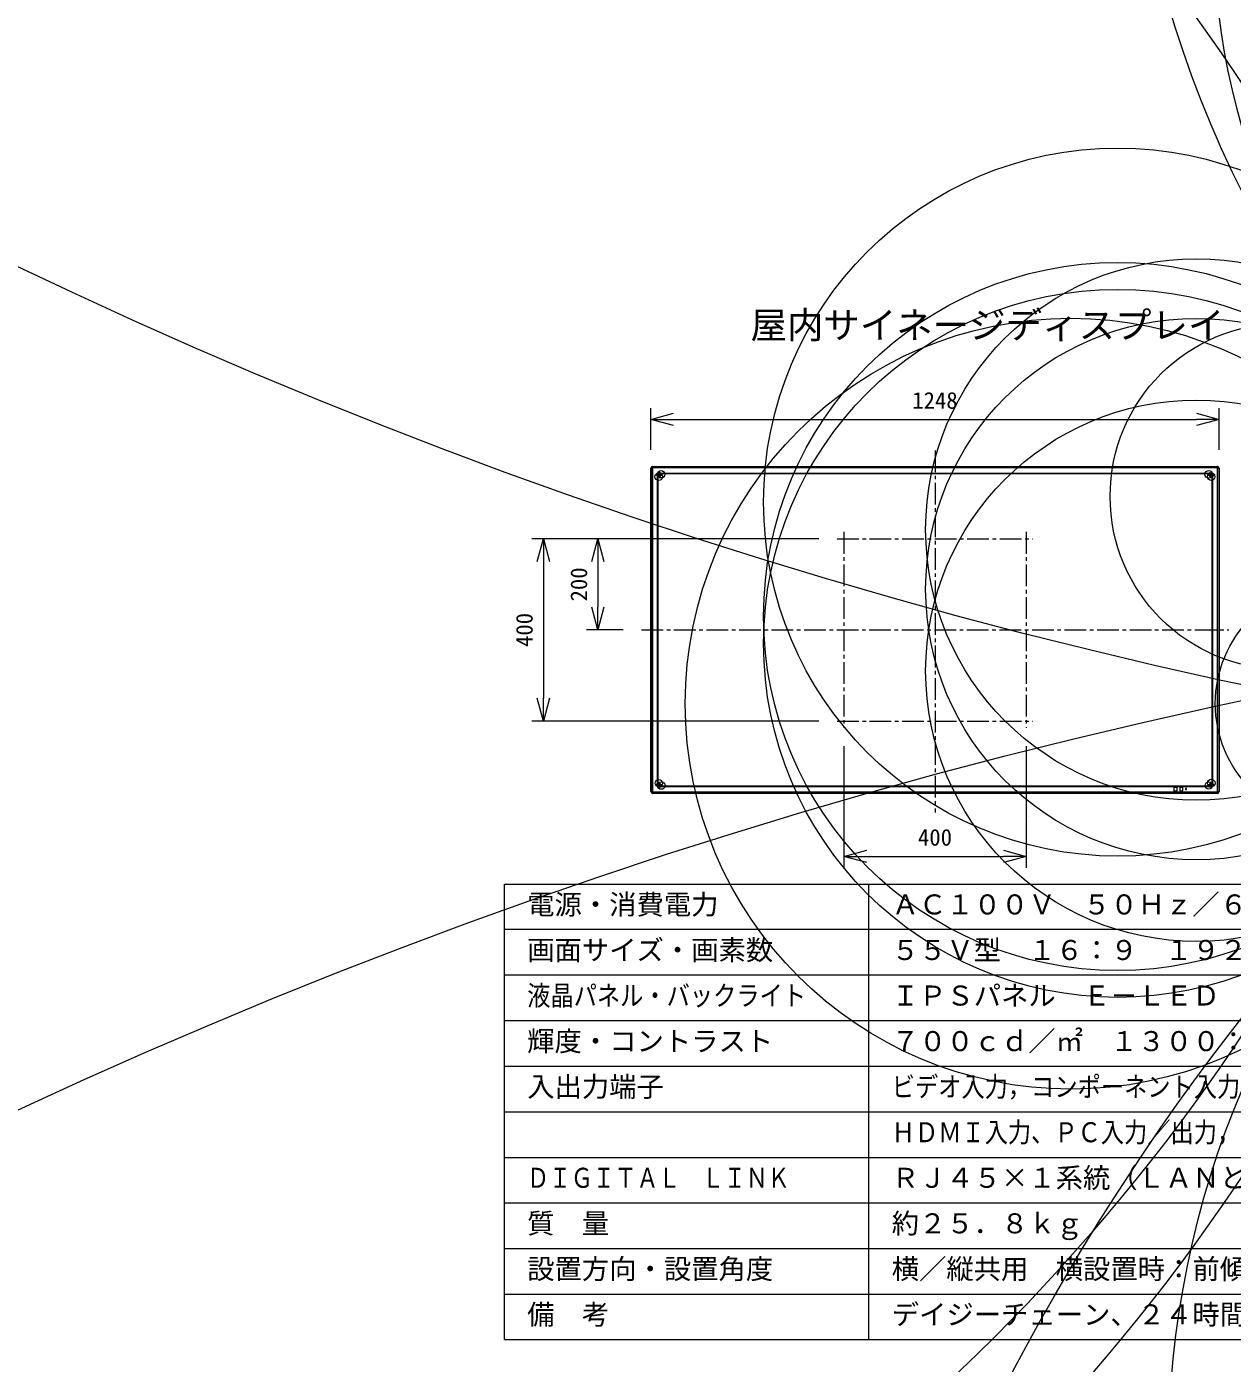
# Model space of a CAD drawing. Units: millimetres, scale not verified. Extents: x -5007 to 777, y -2488 to 2561.
# Drawn here: x -114.9 to 17.4, y -59.1 to 87.6 of the extents above; entities that cross this region are included whole.
import ezdxf
from ezdxf.enums import TextEntityAlignment as Align

# ---------------------------------------------------------------- set-up
doc = ezdxf.new("R2010")
doc.units = ezdxf.units.MM
doc.header["$LTSCALE"] = 0.125
doc.linetypes.add('USER1', pattern=[28.575, 19.05, -3.175, 3.175, -3.175])
for name, color, linetype, lineweight in [('0-0_0', 7, 'Continuous', 18), ('0-3_WAKU', 1, 'Continuous', 18), ('0-5_SUNPO', 7, 'Continuous', 18), ('0-6_GAIKEI', 1, 'Continuous', 18)]:
    doc.layers.add(name, color=color, linetype=linetype, lineweight=lineweight)
doc.layers.add('0-2_MOJI1', color=7, linetype='Continuous')
doc.styles.add('ＭＳ ゴシック', font='')
doc.styles.get('ＭＳ ゴシック').set_extended_font_data('MS Gothic')

# ---------------------------------------------------------------- blocks, each defined once
blk = doc.blocks.new('_Open30')
at = {"layer": '0-0_0'}
blk.add_line((0, 0), (-1, 0), dxfattribs=at)
blk.add_lwpolyline([(-1, 0.26795), (0, 0), (-1, -0.26795)], dxfattribs=at)
blk = doc.blocks.new('D2')
at = {"layer": '0-5_SUNPO'}
for p, q in [((147.071, 354.6354), (147.071, 359.2389)), ((149.571, 357.9889), (206.931, 357.9889)), ((209.431, 354.6354), (209.431, 359.2389))]:
    blk.add_line(p, q, dxfattribs=at)
at = {"layer": '0-5_SUNPO', "xscale": 2.5, "yscale": 2.5, "rotation": 180}
blk.add_blockref('_Open30', (147.071, 357.9889), dxfattribs=at)
at = {"layer": '0-5_SUNPO', "xscale": 2.5, "yscale": 2.5}
blk.add_blockref('_Open30', (209.431, 357.9889), dxfattribs=at)
at = {"layer": '0-5_SUNPO', "style": 'ＭＳ ゴシック'}
blk.add_text('1248', height=1.833, dxfattribs=at).set_placement((175.751, 358.6139), align=Align.BOTTOM_LEFT)
blk = doc.blocks.new('D4')
at = {"layer": '0-5_SUNPO'}
for p, q in [((165.5025, 344.8879), (140.0048, 344.8879)), ((141.2548, 342.3879), (141.2548, 337.3879)), ((144.0339, 334.8879), (140.0048, 334.8879))]:
    blk.add_line(p, q, dxfattribs=at)
at = {"layer": '0-5_SUNPO', "xscale": 2.5, "yscale": 2.5}
for p, rotation in [((141.2548, 344.8879), 90), ((141.2548, 334.8879), 270)]:
    blk.add_blockref('_Open30', p, dxfattribs=dict(at, rotation=rotation))
at = {"layer": '0-5_SUNPO', "style": 'ＭＳ ゴシック'}
blk.add_text('200', height=1.833, rotation=90, dxfattribs=at).set_placement((140.6298, 338.0129), align=Align.BOTTOM_LEFT)
blk = doc.blocks.new('D5')
at = {"layer": '0-5_SUNPO'}
for p, q in [((165.5025, 344.8879), (134.023, 344.8879)), ((135.273, 342.3879), (135.273, 327.3879)), ((165.5025, 324.8879), (134.023, 324.8879))]:
    blk.add_line(p, q, dxfattribs=at)
at = {"layer": '0-5_SUNPO', "xscale": 2.5, "yscale": 2.5}
for p, rotation in [((135.273, 344.8879), 90), ((135.273, 324.8879), 270)]:
    blk.add_blockref('_Open30', p, dxfattribs=dict(at, rotation=rotation))
at = {"layer": '0-5_SUNPO', "style": 'ＭＳ ゴシック'}
blk.add_text('400', height=1.833, rotation=90, dxfattribs=at).set_placement((134.648, 333.0129), align=Align.BOTTOM_LEFT)
blk = doc.blocks.new('D1')
at = {"layer": '0-5_SUNPO'}
for p, q in [((168.2525, 322.1379), (168.2525, 308.7835)), ((188.2525, 322.1379), (188.2525, 308.7835)), ((170.7525, 310.0335), (185.7525, 310.0335))]:
    blk.add_line(p, q, dxfattribs=at)
at = {"layer": '0-5_SUNPO', "xscale": 2.5, "yscale": 2.5, "rotation": 180}
blk.add_blockref('_Open30', (168.2525, 310.0335), dxfattribs=at)
at = {"layer": '0-5_SUNPO', "xscale": 2.5, "yscale": 2.5}
blk.add_blockref('_Open30', (188.2525, 310.0335), dxfattribs=at)
at = {"layer": '0-5_SUNPO', "style": 'ＭＳ ゴシック'}
blk.add_text('400', height=1.833, dxfattribs=at).set_placement((176.3775, 310.6585), align=Align.BOTTOM_LEFT)

msp = doc.modelspace()

# ---------------------------------------------------------------- linework, layer by layer
at = {"layer": '0-3_WAKU', "color": 4}
for p, q in [((-62.4976, -56.4973), (-62.4976, -6.4973)), ((-62.4976, -6.4973), (62.5024, -6.4973)), ((-22.4976, -56.4973), (-22.4976, -6.4973)), ((-62.4976, -56.4973), (62.5024, -56.4973))]:
    msp.add_line(p, q, dxfattribs=at)
at = {"layer": '0-3_WAKU'}
for p, q in [((62.5024, -11.4973), (-62.4976, -11.4973)), ((62.5024, -16.4973), (-62.4976, -16.4973)), ((62.5024, -21.4973), (-62.4976, -21.4973)), ((-62.4976, -26.4973), (62.5024, -26.4973)), ((-62.4976, -31.4973), (62.5024, -31.4973)), ((-62.4976, -36.4973), (62.5024, -36.4973)), ((-62.4976, -41.4973), (62.5024, -41.4973)), ((-62.4976, -46.4973), (62.5024, -46.4973)), ((-62.4976, -51.4973), (62.5024, -51.4973))]:
    msp.add_line(p, q, dxfattribs=at)
at = {"layer": '0-6_GAIKEI', "color": 9, "linetype": 'USER1'}
for p, q in [((-15.2451, 41.0941), (-15.2451, 1.3611)), ((-25.9951, 31.3906), (-4.4951, 31.3906)), ((-25.2451, 32.1406), (-25.2451, 10.6406)), ((-5.2451, 32.1406), (-5.2451, 10.6406)), ((-47.4637, 21.3906), (17.0096, 21.3906)), ((-25.9951, 11.3906), (-4.4951, 11.3906))]:
    msp.add_line(p, q, dxfattribs=at)
at = {"layer": '0-6_GAIKEI', "color": 7}
for p, q in [((-46.4266, 39.1381), (-46.412, 39.1381)), ((-46.4266, 3.6431), (-46.4266, 39.1381)), ((-46.2266, 39.3381), (-46.2266, 39.3235)), ((-46.2266, 39.3381), (15.7334, 39.3381)), ((15.9334, 39.1381), (15.9334, 3.6431)), ((15.7334, 3.4431), (-46.2266, 3.4431)), ((-15.2451, 3.1782), (-15.2451, 3.1307)), ((15.7334, 3.4431), (15.7334, 3.4577)), ((15.9334, 3.6431), (15.9187, 3.6431)), ((-5.0505, 0.9427), (-5.0505, 0.9427)), ((-4.6975, -4.3713), (-4.6975, -4.3713))]:
    msp.add_line(p, q, dxfattribs=at)
at = {"layer": '0-6_GAIKEI'}
for p, q in [((-46.2559, 39.1381), (-46.412, 39.1381)), ((-46.412, 3.6431), (-46.412, 39.1381)), ((-46.2913, 39.1381), (-46.2913, 3.6431)), ((-46.2559, 39.1381), (-46.2559, 3.6431)), ((-46.2266, 39.3235), (15.7334, 39.3235)), ((-46.2266, 39.1674), (-46.2266, 39.3235)), ((15.7334, 39.2027), (-46.2266, 39.2027)), ((15.7334, 39.1674), (-46.2266, 39.1674)), ((-45.6995, 4.2701), (-45.6995, 38.5111)), ((-45.6995, 38.5111), (-45.6496, 38.5111)), ((-45.6496, 38.5111), (-45.6316, 38.4932)), ((-45.6496, 4.2701), (-45.6496, 38.5111)), ((-45.6316, 4.288), (-45.6316, 38.4932)), ((-45.5996, 38.611), (15.1064, 38.611)), ((-45.5996, 38.611), (-45.5996, 38.5611)), ((-45.5996, 38.5611), (15.1064, 38.5611)), ((-45.5996, 38.5611), (-45.5817, 38.5431)), ((-45.5817, 38.5431), (15.0884, 38.5431)), ((15.1064, 38.5611), (15.0884, 38.5431)), ((15.1064, 38.611), (15.1064, 38.5611)), ((15.1563, 38.5111), (15.1563, 4.2701)), ((15.2063, 38.5111), (15.1563, 38.5111)), ((15.2063, 38.5111), (15.2063, 4.2701)), ((15.7334, 39.1674), (15.7334, 39.3381)), ((15.7627, 39.1381), (15.9334, 39.1381)), ((15.7627, 3.6431), (15.7627, 39.1381)), ((15.798, 3.6431), (15.798, 39.1381)), ((15.9187, 39.1381), (15.9187, 3.6431)), ((-46.4266, 3.6431), (-46.2559, 3.6431)), ((-46.2266, 3.4431), (-46.2266, 3.6138)), ((-46.2266, 3.6138), (15.7334, 3.6138)), ((-46.2266, 3.5785), (15.7334, 3.5785)), ((15.7334, 3.4577), (-46.2266, 3.4577)), ((-45.6995, 4.2701), (-45.6496, 4.2701)), ((-45.6316, 4.288), (-45.6496, 4.2701)), ((15.1064, 4.1702), (-45.5997, 4.1702)), ((15.1064, 4.2201), (-45.5996, 4.2201)), ((-45.5996, 4.1702), (-45.5996, 4.2201)), ((11.3084, 4.1006), (10.9484, 4.1006)), ((10.9484, 4.1006), (10.9484, 3.7406)), ((10.9484, 3.7406), (11.3084, 3.7406)), ((11.3084, 3.7406), (11.3084, 4.1006)), ((11.9634, 4.1006), (11.6034, 4.1006)), ((11.6034, 4.1006), (11.6034, 3.7406)), ((11.6034, 3.7406), (11.9634, 3.7406)), ((11.9634, 3.7406), (11.9634, 4.1006)), ((12.3471, 3.9818), (12.2246, 3.9818)), ((12.2246, 3.9818), (12.2246, 3.8593)), ((12.2246, 3.8593), (12.3471, 3.8593)), ((12.3471, 3.8593), (12.3471, 3.9818)), ((15.1064, 4.1702), (15.1064, 4.2201)), ((15.1563, 4.2701), (15.1384, 4.288)), ((15.2063, 4.2701), (15.1563, 4.2701)), ((15.7334, 3.6138), (15.7334, 3.4577)), ((15.7627, 3.6431), (15.9187, 3.6431))]:
    msp.add_line(p, q, dxfattribs=at)
for points in [[(15.1563, 38.5111), (15.1384, 38.4932), (15.1384, 4.288)], [(15.1064, 4.2201), (15.0884, 4.2381), (-45.5817, 4.2381), (-45.5996, 4.2201)]]:
    msp.add_lwpolyline(points, dxfattribs=at)
for centre, radius in [((-2482.5435, 36.19), 2524.4925), ((145.2094, 605.9057), 603.8701), ((-527.1147, 13.3695), 569.0622), ((-161.2929, 96.3358), 215.758), ((-161.2929, 80.8358), 215.758), ((-173.873, 34.2966), 215.8219), ((123.7739, 122.7578), 118.0081), ((101.0288, 100.0073), 85.8388), ((-161.2957, -38.0556), 215.761), ((223.4074, -181.2024), 260.0413), ((4.7923, 35.4168), 38.8529), ((4.7919, 22.8643), 38.8533), ((13.4326, 32.4065), 29.7057), ((4.7923, 19.9168), 38.8529), ((-0.3514, 13.2938), 42.2989), ((13.4325, 25.8746), 29.7058), ((22.9583, 36.0503), 18.9906), ((13.4326, 16.9065), 29.7057), ((-45.5571, 38.1961), 0.4171), ((-45.5805, 38.3717), 0.1903), ((-45.5874, 38.4449), 0.1664), ((-45.5624, 38.3551), 0.189), ((-45.2963, 38.4714), 0.4052), ((-45.596, 38.5074), 0.1045), ((-45.5607, 38.5034), 0.1388), ((-45.5596, 38.5039), 0.1398), ((-45.6019, 38.5128), 0.0966), ((-45.6026, 38.517), 0.0927), ((-45.6042, 38.5187), 0.0905), ((-45.5934, 38.4789), 0.0823), ((-45.4609, 38.4921), 0.1897), ((-45.5821, 38.5072), 0.0675), ((-45.5814, 38.5075), 0.0681), ((-45.6014, 38.512), 0.0477), ((-45.6003, 38.5119), 0.0487), ((-45.5779, 38.4751), 0.068), ((-45.5776, 38.476), 0.0672), ((-45.4435, 38.4739), 0.1891), ((-45.55, 38.4869), 0.0818), ((-45.5822, 38.4937), 0.0489), ((-45.5824, 38.4948), 0.0477), ((14.7914, 38.4685), 0.4171), ((15.0667, 38.2077), 0.4052), ((14.9504, 38.4739), 0.189), ((14.967, 38.492), 0.1903), ((15.0402, 38.4989), 0.1664), ((15.0692, 38.355), 0.1891), ((15.0874, 38.3724), 0.1897), ((15.0992, 38.4711), 0.1398), ((15.0986, 38.4722), 0.1388), ((15.0742, 38.5049), 0.0823), ((15.1027, 38.5075), 0.1045), ((15.0821, 38.4615), 0.0818), ((15.0704, 38.4894), 0.068), ((15.0712, 38.4891), 0.0672), ((15.1081, 38.5134), 0.0966), ((15.1123, 38.514), 0.0927), ((15.114, 38.5157), 0.0905), ((15.1028, 38.4929), 0.0681), ((15.1025, 38.4936), 0.0675), ((15.089, 38.4937), 0.0489), ((15.0901, 38.4939), 0.0477), ((15.1072, 38.5118), 0.0487), ((15.1073, 38.5129), 0.0477), ((113.2408, -69.1199), 102.8817), ((149.3043, -600.3708), 627.691), ((28.7275, 13.3085), 13.22), ((-45.5599, 4.5737), 0.4054), ((-45.5807, 4.4087), 0.1895), ((-45.5624, 4.4262), 0.1891), ((-45.5924, 4.3102), 0.1399), ((-45.5919, 4.3091), 0.1389), ((-45.2851, 4.3125), 0.4165), ((-45.5336, 4.2822), 0.1662), ((-45.5754, 4.3197), 0.0818), ((-45.4602, 4.2892), 0.1904), ((-45.4436, 4.3073), 0.189), ((14.803, 4.3098), 0.4052), ((15.0638, 4.5851), 0.4171), ((14.9503, 4.3073), 0.1891), ((14.9676, 4.2891), 0.1897), ((15.0691, 4.4261), 0.189), ((15.0873, 4.4095), 0.1903), ((15.0664, 4.2773), 0.1398), ((15.0942, 4.3363), 0.1664), ((15.0675, 4.2778), 0.1388), ((-45.5959, 4.2737), 0.1045), ((-45.6056, 4.2671), 0.0927), ((-45.6014, 4.2678), 0.0966), ((-45.6073, 4.2655), 0.0905), ((-45.596, 4.2882), 0.068), ((-45.5957, 4.2876), 0.0674), ((-45.5674, 4.2763), 0.0824), ((-45.6004, 4.2694), 0.0487), ((-45.6005, 4.2684), 0.0477), ((-45.5645, 4.2921), 0.0672), ((-45.5636, 4.2918), 0.068), ((-45.5822, 4.2875), 0.0489), ((-45.5834, 4.2873), 0.0477), ((15.0568, 4.2943), 0.0818), ((15.1028, 4.2738), 0.1045), ((15.1087, 4.2684), 0.0966), ((15.1093, 4.2642), 0.0927), ((15.0847, 4.3061), 0.068), ((15.0844, 4.3052), 0.0672), ((15.1002, 4.3023), 0.0823), ((15.0882, 4.2737), 0.0681), ((15.111, 4.2625), 0.0905), ((15.0889, 4.274), 0.0675), ((15.089, 4.2875), 0.0489), ((15.0892, 4.2864), 0.0477), ((15.1071, 4.2693), 0.0487), ((15.1081, 4.2692), 0.0477)]:
    msp.add_circle(centre, radius, dxfattribs=at)
at = {"layer": '0-6_GAIKEI', "color": 7}
for centre, radius, start, end in [((-46.2266, 39.1381), 0.2, 90, 180), ((15.7334, 39.1381), 0.2, 0, 90), ((-46.2266, 3.6431), 0.2, 180, 270), ((15.7334, 3.6431), 0.1854, 270, 0), ((15.7334, 3.6431), 0.2, 270, 0)]:
    msp.add_arc(centre, radius, start, end, dxfattribs=at)
at = {"layer": '0-6_GAIKEI'}
for centre, radius, start, end in [((-46.2266, 39.1381), 0.1854, 90, 180), ((-46.2266, 39.1381), 0.0646, 90, 180), ((-46.2266, 39.1381), 0.0293, 90, 180), ((15.7334, 39.1381), 0.1854, 0, 90), ((15.7334, 39.1381), 0.0646, 0, 90), ((15.7334, 39.1381), 0.0293, 0, 90), ((-46.2266, 3.6431), 0.1854, 180, 270), ((-46.2266, 3.6431), 0.0646, 180, 270), ((-46.2266, 3.6431), 0.0293, 180, 270), ((15.7334, 3.6431), 0.0646, 270, 0), ((15.7334, 3.6431), 0.0293, 270, 0)]:
    msp.add_arc(centre, radius, start, end, dxfattribs=at)

# ---------------------------------------------------------------- block references
at = {"layer": '0-5_SUNPO'}
for name in ['D2', 'D5', 'D4', 'D1']:
    msp.add_blockref(name, (-193.4976, -313.4973), dxfattribs=at)

# ---------------------------------------------------------------- texts
at = {"layer": '0-2_MOJI1', "style": 'ＭＳ ゴシック'}
for s, height, p in [('屋内サイネージディスプレイ', 2.933, (-35.4976, 52.5027)), ('電源・消費電力', 2.199, (-59.9976, -10.4973)), ('ＡＣ１００Ｖ\u3000５０Ｈｚ／６０Ｈｚ\u3000１５０Ｗ', 2.199, (-19.9976, -10.4973)), ('画面サイズ・画素数', 2.199, (-59.9976, -15.4973)), ('５５Ｖ型\u3000１６：９\u3000１９２０×１０８０画素', 2.199, (-19.9976, -15.4973)), ('ＩＰＳパネル\u3000Ｅ－ＬＥＤ', 2.199, (-19.9976, -20.4973)), ('輝度・コントラスト', 2.199, (-59.9976, -25.4973)), ('７００ｃｄ／㎡\u3000１３００：１', 2.199, (-19.9976, -25.4973)), ('入出力端子', 2.199, (-59.9976, -30.4973)), ('ＲＪ４５×１系統（ＬＡＮと共用）', 2.199, (-19.9976, -40.4973)), ('質\u3000量', 2.199, (-59.9976, -45.4973)), ('約２５．８ｋｇ', 2.199, (-19.9976, -45.4973)), ('設置方向・設置角度', 2.199, (-59.9976, -50.4973)), ('横／縦共用\u3000横設置時：前傾０～２０度まで', 2.199, (-19.9976, -50.4973)), ('備\u3000考', 2.199, (-59.9976, -55.4973)), ('デイジーチェーン、２４時間連続稼動', 2.199, (-19.9976, -55.4973))]:
    msp.add_text(s, height=height, dxfattribs=at).set_placement(p, align=Align.BOTTOM_LEFT)
for s, width, p in [('液晶パネル・バックライト', 0.85, (-59.9976, -20.4973)), ('ビデオ入力，コンポーネント入力，ＤＶＩ－Ｄ入力／出力', 0.85, (-19.9976, -30.4973)), ('ＨＤＭＩ入力、ＰＣ入力／出力，音声入力，外部制御端子', 0.85, (-19.9976, -35.4973)), ('ＤＩＧＩＴＡＬ\u3000ＬＩＮＫ', 0.8, (-59.9976, -40.4973))]:
    msp.add_text(s, height=2.199, dxfattribs=dict(at, width=width)).set_placement(p, align=Align.BOTTOM_LEFT)

doc.saveas('drawing.dxf')
